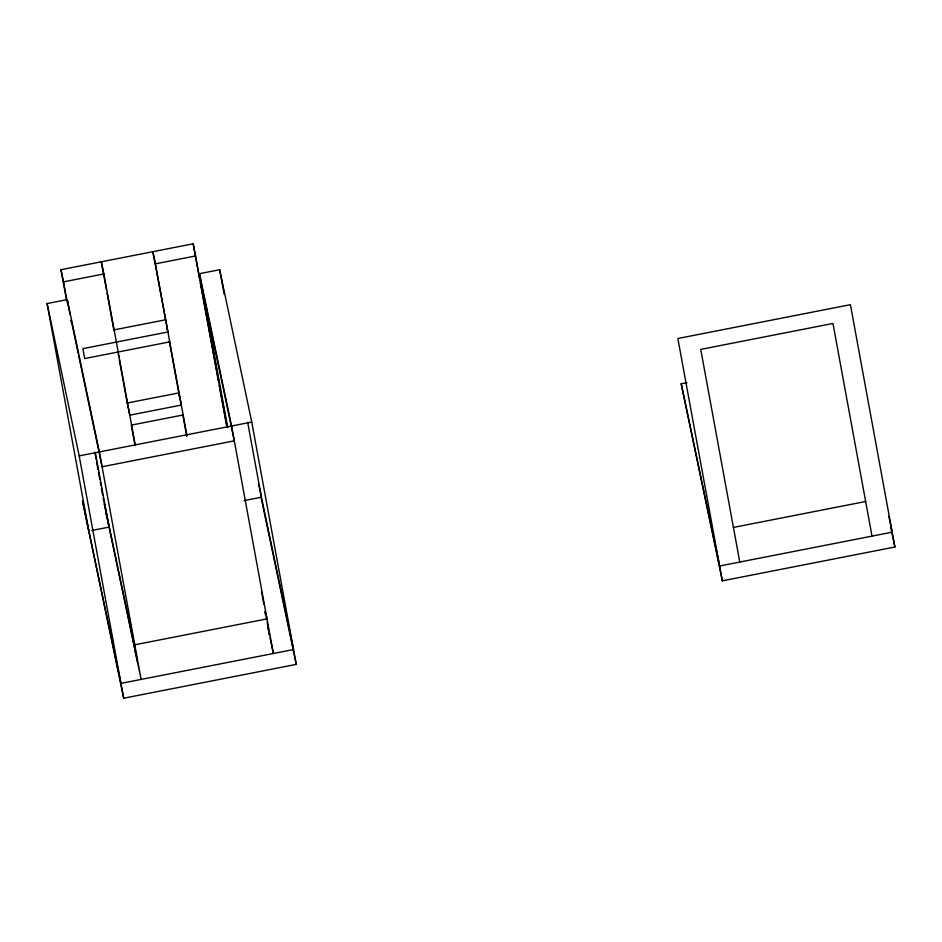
<?xml version="1.0" encoding="UTF-8"?>
<svg xmlns="http://www.w3.org/2000/svg" width="942" height="942" viewBox="0 0 942 942"><rect width="100%" height="100%" fill="white"/><g stroke="black" fill="none" stroke-linecap="round" stroke-linejoin="round"><path stroke-width="1.41" d="M66.529 300.003L60.971 269.706L193.192 243.79L227.257 427.586M60.971 269.706L63.526 281.858L103.867 273.945L135.377 445.601M169.737 341.875L84.686 358.549L82.872 348.658L167.923 331.984L152.851 251.691L155.418 263.842L195.759 255.93M88.854 531.053L47.1 303.56L67.271 299.603L99.369 451.925L141.123 679.429L106.328 514.285M227.705 427.397L199.492 273.675L219.663 269.73L251.761 422.051L296.247 664.381L123.685 698.21L82.555 501.168L120.953 683.374L293.527 649.544L258.72 484.412M113.464 330.006L165.368 319.833M127.229 403.023L178.78 392.92L181.335 405.072L129.796 415.175L127.511 404.377M131.609 425.066L183.148 414.963M47.1 303.56L79.199 455.881L251.761 422.051M722.337 580.837L677.851 338.508L850.414 304.678L894.9 547.008L722.337 580.837L681.207 383.783L686.965 382.664M91.739 530.487L109.025 527.108L95.483 453.326M244.131 500.614L261.429 497.223L247.675 422.346M733.429 527.426L865.651 501.509M888.848 516.393L892.18 532.171L719.617 566.001L681.207 383.783M890.673 526.919L894.9 547.008M260.875 496.516L296.247 664.381M199.492 273.675L231.591 425.996L273.357 653.501L270.024 637.687M202.224 288.511L234.322 440.832L102.089 466.761L78.775 356.111M261.452 591.917L261.982 594.449M266.433 616.221L266.998 618.882L134.777 644.799L134.211 642.15M267.917 627.69L268.446 630.222M268.811 631.941L269.506 635.273L268.988 632.447M103.867 273.945L101.312 261.805L106.517 290.195M71.203 320.186L78.174 353.238M133.564 642.067L104.444 503.888L106.564 515.427M104.173 502.981L104.762 505.783M872.009 536.128L832.975 323.459L700.742 349.388L739.776 562.044M219.663 269.73L224.161 294.198M262.253 595.709L263.807 604.187M265.102 611.252L265.62 614.078M266.139 616.904L266.657 619.73M267.175 622.556L268.47 629.621M265.055 612.147L265.573 614.973M193.192 243.79L199.81 279.845M200.34 282.73L218.615 382.264M219.145 385.148L226.822 426.973M155.418 263.842L186.928 435.498M166.663 326.898L167.181 329.724M169.289 341.251L179.616 397.453M182.783 414.751L186.751 436.358M107.047 293.033L113.817 329.935M118.233 354.027L118.763 356.865M119.281 359.703L127.358 403.706M131.291 425.172L134.977 445.225M137.285 661.202L128.43 614.043L135.683 653.607M67.271 299.603L69.991 314.44M71.05 320.233L71.592 323.118M63.526 281.858L67.765 304.937M94.777 452.066L96.096 459.284M96.626 462.169L97.944 469.375M98.474 472.26L99.805 479.478M100.335 482.363L100.865 485.248M101.395 488.133L102.713 495.339M103.243 498.224L103.773 501.109M79.199 455.881L123.685 698.21"/></g></svg>
